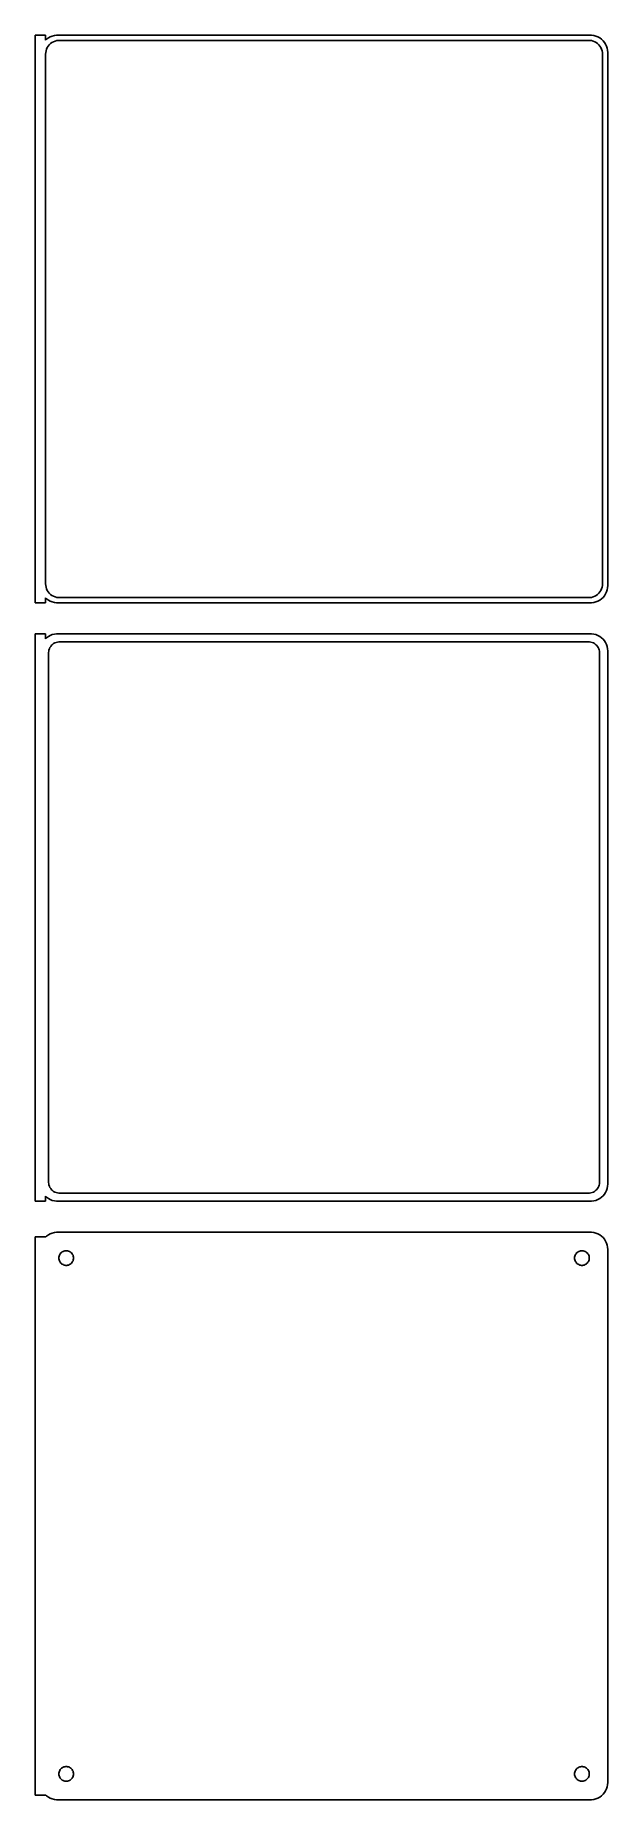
# Model space of a CAD drawing. Header units: metres. Extents: x -84 to 82, y 440 to 952.
import ezdxf

# ---------------------------------------------------------------- set-up
doc = ezdxf.new("R2010")
doc.units = ezdxf.units.M

msp = doc.modelspace()

# ---------------------------------------------------------------- linework, layer by layer
for p, q in [((-81, 952.49), (-84, 952.49)), ((-84, 952.49), (-84, 787.51)), ((-81, 951.059), (-81, 952.49)), ((-80.6871, 951.353), (-81, 951.059)), ((-80.1791, 951.722), (-80.6871, 951.353)), ((-80.5052, 948.927), (-80.2361, 949.351)), ((-80.2361, 949.351), (-79.9159, 949.738)), ((-79.6289, 952.024), (-80.1791, 951.722)), ((-79.9159, 949.738), (-79.5497, 950.082)), ((-79.0451, 952.255), (-79.6289, 952.024)), ((-79.5497, 950.082), (-79.1433, 950.377)), ((-79.1433, 950.377), (-78.7031, 950.619)), ((-78.4369, 952.411), (-79.0451, 952.255)), ((-78.7031, 950.619), (-78.2361, 950.804)), ((-77.8139, 952.49), (-78.4369, 952.411)), ((-78.2361, 950.804), (-77.7495, 950.929)), ((77.8139, 952.49), (-77.8139, 952.49)), ((-77.7495, 950.929), (-77.2512, 950.992)), ((-77.2512, 950.992), (77.2512, 950.992)), ((77.2512, 950.992), (77.7495, 950.929)), ((77.7495, 950.929), (78.2361, 950.804)), ((78.4369, 952.411), (77.8139, 952.49)), ((78.2361, 950.804), (78.7031, 950.619)), ((79.0451, 952.255), (78.4369, 952.411)), ((78.7031, 950.619), (79.1433, 950.377)), ((79.6289, 952.024), (79.0451, 952.255)), ((79.1433, 950.377), (79.5497, 950.082)), ((79.5497, 950.082), (79.9159, 949.738)), ((80.1791, 951.722), (79.6289, 952.024)), ((79.9159, 949.738), (80.2361, 949.351)), ((80.6871, 951.353), (80.1791, 951.722)), ((80.2361, 949.351), (80.5052, 948.927)), ((81.1448, 950.923), (80.6871, 951.353)), ((81.5451, 950.439), (81.1448, 950.923)), ((81.8815, 949.909), (81.5451, 950.439)), ((82.1489, 949.341), (81.8815, 949.909)), ((82.3429, 948.743), (82.1489, 949.341)), ((-81, 947), (-80.9685, 947.501)), ((-81, 793), (-81, 947)), ((-80.9685, 947.501), (-80.8743, 947.995)), ((-80.8743, 947.995), (-80.7191, 948.472)), ((-80.7191, 948.472), (-80.5052, 948.927)), ((80.5052, 948.927), (80.7191, 948.472)), ((80.7191, 948.472), (80.8743, 947.995)), ((80.8743, 947.995), (80.9685, 947.501)), ((80.9685, 947.501), (81, 947)), ((81, 947), (81, 793)), ((82.4606, 948.127), (82.3429, 948.743)), ((82.5, 947.5), (82.4606, 948.127)), ((82.5, 792.5), (82.5, 947.5)), ((-80.9685, 792.499), (-81, 793)), ((-80.8743, 792.005), (-80.9685, 792.499)), ((-80.7191, 791.528), (-80.8743, 792.005)), ((-80.5052, 791.073), (-80.7191, 791.528)), ((-80.2361, 790.649), (-80.5052, 791.073)), ((-79.9159, 790.262), (-80.2361, 790.649)), ((-79.5497, 789.918), (-79.9159, 790.262)), ((79.9159, 790.262), (79.5497, 789.918)), ((80.2361, 790.649), (79.9159, 790.262)), ((80.5052, 791.073), (80.2361, 790.649)), ((80.7191, 791.528), (80.5052, 791.073)), ((80.8743, 792.005), (80.7191, 791.528)), ((80.9685, 792.499), (80.8743, 792.005)), ((81, 793), (80.9685, 792.499)), ((81.5451, 789.561), (81.8815, 790.091)), ((81.8815, 790.091), (82.1489, 790.659)), ((82.1489, 790.659), (82.3429, 791.257)), ((82.3429, 791.257), (82.4606, 791.873)), ((82.4606, 791.873), (82.5, 792.5)), ((-84, 787.51), (-81, 787.51)), ((-81, 788.941), (-80.6871, 788.647)), ((-81, 787.51), (-81, 788.941)), ((-80.6871, 788.647), (-80.1791, 788.278)), ((-80.1791, 788.278), (-79.6289, 787.976)), ((-79.6289, 787.976), (-79.0451, 787.745)), ((-79.1433, 789.623), (-79.5497, 789.918)), ((-78.7031, 789.381), (-79.1433, 789.623)), ((-79.0451, 787.745), (-78.4369, 787.589)), ((-78.2361, 789.196), (-78.7031, 789.381)), ((-78.4369, 787.589), (-77.8139, 787.51)), ((-77.7495, 789.071), (-78.2361, 789.196)), ((-77.8139, 787.51), (77.8139, 787.51)), ((-77.2512, 789.008), (-77.7495, 789.071)), ((77.2512, 789.008), (-77.2512, 789.008)), ((77.7495, 789.071), (77.2512, 789.008)), ((78.2361, 789.196), (77.7495, 789.071)), ((77.8139, 787.51), (78.4369, 787.589)), ((78.7031, 789.381), (78.2361, 789.196)), ((78.4369, 787.589), (79.0451, 787.745)), ((79.1433, 789.623), (78.7031, 789.381)), ((79.0451, 787.745), (79.6289, 787.976)), ((79.5497, 789.918), (79.1433, 789.623)), ((79.6289, 787.976), (80.1791, 788.278)), ((80.1791, 788.278), (80.6871, 788.647)), ((80.6871, 788.647), (81.1448, 789.077)), ((81.1448, 789.077), (81.5451, 789.561)), ((-81, 778.479), (-84, 778.479)), ((-84, 778.479), (-84, 613.521)), ((-81, 777.059), (-81, 778.479)), ((-80.6871, 777.353), (-81, 777.059)), ((-80.1791, 777.722), (-80.6871, 777.353)), ((-79.6289, 778.024), (-80.1791, 777.722)), ((-79.7279, 774.5), (-79.5184, 774.83)), ((-79.0451, 778.255), (-79.6289, 778.024)), ((-79.5184, 774.83), (-79.2692, 775.131)), ((-79.2692, 775.131), (-78.9843, 775.399)), ((-78.4369, 778.411), (-79.0451, 778.255)), ((-78.9843, 775.399), (-78.668, 775.628)), ((-78.668, 775.628), (-78.3254, 775.817)), ((-77.8139, 778.49), (-78.4369, 778.411)), ((-78.3254, 775.817), (-77.9619, 775.961)), ((-77.9619, 775.961), (-77.5833, 776.058)), ((77.8139, 778.49), (-77.8139, 778.49)), ((-77.5833, 776.058), (-77.1955, 776.107)), ((-77.1955, 776.107), (77.1955, 776.107)), ((77.1955, 776.107), (77.5833, 776.058)), ((77.5833, 776.058), (77.9619, 775.961)), ((78.4369, 778.411), (77.8139, 778.49)), ((77.9619, 775.961), (78.3254, 775.817)), ((78.3254, 775.817), (78.668, 775.628)), ((79.0451, 778.255), (78.4369, 778.411)), ((78.668, 775.628), (78.9843, 775.399)), ((78.9843, 775.399), (79.2692, 775.131)), ((79.6289, 778.024), (79.0451, 778.255)), ((79.2692, 775.131), (79.5184, 774.83)), ((79.5184, 774.83), (79.7279, 774.5)), ((80.1791, 777.722), (79.6289, 778.024)), ((80.6871, 777.353), (80.1791, 777.722)), ((81.1448, 776.923), (80.6871, 777.353)), ((81.5451, 776.439), (81.1448, 776.923)), ((81.8815, 775.909), (81.5451, 776.439)), ((82.1489, 775.341), (81.8815, 775.909)), ((82.3429, 774.743), (82.1489, 775.341)), ((82.4606, 774.127), (82.3429, 774.743)), ((-80.1129, 773), (-80.0884, 773.39)), ((-80.1129, 619), (-80.1129, 773)), ((-80.0884, 773.39), (-80.0151, 773.774)), ((-80.0151, 773.774), (-79.8943, 774.146)), ((-79.8943, 774.146), (-79.7279, 774.5)), ((79.7279, 774.5), (79.8943, 774.146)), ((79.8943, 774.146), (80.0151, 773.774)), ((80.0151, 773.774), (80.0884, 773.39)), ((80.0884, 773.39), (80.1129, 773)), ((80.1129, 773), (80.1129, 619)), ((82.5, 773.5), (82.4606, 774.127)), ((82.5, 618.5), (82.5, 773.5)), ((-80.0884, 618.61), (-80.1129, 619)), ((-80.0151, 618.226), (-80.0884, 618.61)), ((-79.8943, 617.854), (-80.0151, 618.226)), ((-79.7279, 617.5), (-79.8943, 617.854)), ((-79.5184, 617.17), (-79.7279, 617.5)), ((-79.2692, 616.869), (-79.5184, 617.17)), ((-78.9843, 616.601), (-79.2692, 616.869)), ((-78.668, 616.372), (-78.9843, 616.601)), ((-78.3254, 616.183), (-78.668, 616.372)), ((-77.9619, 616.039), (-78.3254, 616.183)), ((-77.5833, 615.942), (-77.9619, 616.039)), ((-77.1955, 615.893), (-77.5833, 615.942)), ((77.1955, 615.893), (-77.1955, 615.893)), ((77.5833, 615.942), (77.1955, 615.893)), ((77.9619, 616.039), (77.5833, 615.942)), ((78.3254, 616.183), (77.9619, 616.039)), ((78.668, 616.372), (78.3254, 616.183)), ((78.9843, 616.601), (78.668, 616.372)), ((79.2692, 616.869), (78.9843, 616.601)), ((79.5184, 617.17), (79.2692, 616.869)), ((79.7279, 617.5), (79.5184, 617.17)), ((79.8943, 617.854), (79.7279, 617.5)), ((80.0151, 618.226), (79.8943, 617.854)), ((80.0884, 618.61), (80.0151, 618.226)), ((80.1129, 619), (80.0884, 618.61)), ((81.5451, 615.561), (81.8815, 616.091)), ((81.8815, 616.091), (82.1489, 616.659)), ((82.1489, 616.659), (82.3429, 617.257)), ((82.3429, 617.257), (82.4606, 617.873)), ((82.4606, 617.873), (82.5, 618.5)), ((-84, 613.521), (-81, 613.521)), ((-81, 613.521), (-81, 614.941)), ((-81, 614.941), (-80.6871, 614.647)), ((-80.6871, 614.647), (-80.1791, 614.278)), ((-80.1791, 614.278), (-79.6289, 613.976)), ((-79.6289, 613.976), (-79.0451, 613.745)), ((-79.0451, 613.745), (-78.4369, 613.589)), ((-78.4369, 613.589), (-77.8139, 613.51)), ((-77.8139, 613.51), (77.8139, 613.51)), ((77.8139, 613.51), (78.4369, 613.589)), ((78.4369, 613.589), (79.0451, 613.745)), ((79.0451, 613.745), (79.6289, 613.976)), ((79.6289, 613.976), (80.1791, 614.278)), ((80.1791, 614.278), (80.6871, 614.647)), ((80.6871, 614.647), (81.1448, 615.077)), ((81.1448, 615.077), (81.5451, 615.561)), ((-81, 603.153), (-84, 603.153)), ((-84, 603.153), (-84, 440.847)), ((-80.6871, 603.353), (-81, 603.059)), ((-81, 603.059), (-81, 603.153)), ((-80.1791, 603.722), (-80.6871, 603.353)), ((-79.6289, 604.024), (-80.1791, 603.722)), ((-79.0451, 604.255), (-79.6289, 604.024)), ((-78.4369, 604.411), (-79.0451, 604.255)), ((-77.8139, 604.49), (-78.4369, 604.411)), ((77.8139, 604.49), (-77.8139, 604.49)), ((78.4369, 604.411), (77.8139, 604.49)), ((79.0451, 604.255), (78.4369, 604.411)), ((79.6289, 604.024), (79.0451, 604.255)), ((80.1791, 603.722), (79.6289, 604.024)), ((80.6871, 603.353), (80.1791, 603.722)), ((81.1448, 602.923), (80.6871, 603.353)), ((81.5451, 602.439), (81.1448, 602.923)), ((81.8815, 601.909), (81.5451, 602.439)), ((82.1489, 601.341), (81.8815, 601.909)), ((82.3429, 600.743), (82.1489, 601.341)), ((82.4606, 600.127), (82.3429, 600.743)), ((-77.1353, 597), (-77.1185, 597.268)), ((-77.1185, 596.732), (-77.1353, 597)), ((-77.1185, 597.268), (-77.0682, 597.531)), ((-77.0682, 596.469), (-77.1185, 596.732)), ((-77.0682, 597.531), (-76.9853, 597.786)), ((-76.9853, 596.214), (-77.0682, 596.469)), ((-76.9853, 597.786), (-76.8712, 598.029)), ((-76.8712, 595.971), (-76.9853, 596.214)), ((-76.8712, 598.029), (-76.7275, 598.255)), ((-76.7275, 595.745), (-76.8712, 595.971)), ((-76.7275, 598.255), (-76.5566, 598.462)), ((-76.5566, 595.538), (-76.7275, 595.745)), ((-76.5566, 598.462), (-76.3611, 598.645)), ((-76.3611, 595.355), (-76.5566, 595.538)), ((-76.3611, 598.645), (-76.1441, 598.803)), ((-76.1441, 595.197), (-76.3611, 595.355)), ((-76.1441, 598.803), (-75.9092, 598.932)), ((-75.9092, 595.068), (-76.1441, 595.197)), ((-75.9092, 598.932), (-75.6598, 599.031)), ((-75.6598, 594.969), (-75.9092, 595.068)), ((-75.6598, 599.031), (-75.4001, 599.097)), ((-75.4001, 599.097), (-75.1341, 599.131)), ((-75.1341, 599.131), (-74.8659, 599.131)), ((-74.8659, 599.131), (-74.5999, 599.097)), ((-74.5999, 599.097), (-74.3401, 599.031)), ((-74.3401, 599.031), (-74.0908, 598.932)), ((-74.0908, 595.068), (-74.3401, 594.969)), ((-74.0908, 598.932), (-73.8559, 598.803)), ((-73.8559, 595.197), (-74.0908, 595.068)), ((-73.8559, 598.803), (-73.6389, 598.645)), ((-73.6389, 595.355), (-73.8559, 595.197)), ((-73.6389, 598.645), (-73.4434, 598.462)), ((-73.4434, 595.538), (-73.6389, 595.355)), ((-73.4434, 598.462), (-73.2725, 598.255)), ((-73.2725, 595.745), (-73.4434, 595.538)), ((-73.2725, 598.255), (-73.1288, 598.029)), ((-73.1288, 595.971), (-73.2725, 595.745)), ((-73.1288, 598.029), (-73.0146, 597.786)), ((-73.0146, 596.214), (-73.1288, 595.971)), ((-73.0146, 597.786), (-72.9318, 597.531)), ((-72.9318, 596.469), (-73.0146, 596.214)), ((-72.9318, 597.531), (-72.8815, 597.268)), ((-72.8815, 596.732), (-72.9318, 596.469)), ((-72.8815, 597.268), (-72.8647, 597)), ((-72.8647, 597), (-72.8815, 596.732)), ((72.8647, 597), (72.8815, 597.268)), ((72.8815, 596.732), (72.8647, 597)), ((72.8815, 597.268), (72.9318, 597.531)), ((72.9318, 596.469), (72.8815, 596.732)), ((72.9318, 597.531), (73.0146, 597.786)), ((73.0146, 596.214), (72.9318, 596.469)), ((73.0146, 597.786), (73.1288, 598.029)), ((73.1288, 595.971), (73.0146, 596.214)), ((73.1288, 598.029), (73.2725, 598.255)), ((73.2725, 595.745), (73.1288, 595.971)), ((73.2725, 598.255), (73.4434, 598.462)), ((73.4434, 595.538), (73.2725, 595.745)), ((73.4434, 598.462), (73.6389, 598.645)), ((73.6389, 595.355), (73.4434, 595.538)), ((73.6389, 598.645), (73.8559, 598.803)), ((73.8559, 595.197), (73.6389, 595.355)), ((73.8559, 598.803), (74.0908, 598.932)), ((74.0908, 595.068), (73.8559, 595.197)), ((74.0908, 598.932), (74.3401, 599.031)), ((74.3401, 594.969), (74.0908, 595.068)), ((74.3401, 599.031), (74.5999, 599.097)), ((74.5999, 599.097), (74.8659, 599.131)), ((74.8659, 599.131), (75.1341, 599.131)), ((75.1341, 599.131), (75.4001, 599.097)), ((75.4001, 599.097), (75.6598, 599.031)), ((75.6598, 599.031), (75.9092, 598.932)), ((75.9092, 595.068), (75.6598, 594.969)), ((75.9092, 598.932), (76.1441, 598.803)), ((76.1441, 595.197), (75.9092, 595.068)), ((76.1441, 598.803), (76.3611, 598.645)), ((76.3611, 595.355), (76.1441, 595.197)), ((76.3611, 598.645), (76.5566, 598.462)), ((76.5566, 595.538), (76.3611, 595.355)), ((76.5566, 598.462), (76.7275, 598.255)), ((76.7275, 595.745), (76.5566, 595.538)), ((76.7275, 598.255), (76.8712, 598.029)), ((76.8712, 595.971), (76.7275, 595.745)), ((76.8712, 598.029), (76.9853, 597.786)), ((76.9853, 596.214), (76.8712, 595.971)), ((76.9853, 597.786), (77.0682, 597.531)), ((77.0682, 596.469), (76.9853, 596.214)), ((77.0682, 597.531), (77.1185, 597.268)), ((77.1185, 596.732), (77.0682, 596.469)), ((77.1185, 597.268), (77.1353, 597)), ((77.1353, 597), (77.1185, 596.732)), ((82.5, 599.5), (82.4606, 600.127)), ((82.5, 444.5), (82.5, 599.5)), ((-75.4001, 594.903), (-75.6598, 594.969)), ((-75.1341, 594.869), (-75.4001, 594.903)), ((-74.8659, 594.869), (-75.1341, 594.869)), ((-74.5999, 594.903), (-74.8659, 594.869)), ((-74.3401, 594.969), (-74.5999, 594.903)), ((74.5999, 594.903), (74.3401, 594.969)), ((74.8659, 594.869), (74.5999, 594.903)), ((75.1341, 594.869), (74.8659, 594.869)), ((75.4001, 594.903), (75.1341, 594.869)), ((75.6598, 594.969), (75.4001, 594.903)), ((-77.1353, 447), (-77.1185, 447.268)), ((-77.1185, 446.732), (-77.1353, 447)), ((-77.1185, 447.268), (-77.0682, 447.531)), ((-77.0682, 446.469), (-77.1185, 446.732)), ((-77.0682, 447.531), (-76.9853, 447.786)), ((-76.9853, 446.214), (-77.0682, 446.469)), ((-76.9853, 447.786), (-76.8712, 448.029)), ((-76.8712, 448.029), (-76.7275, 448.255)), ((-76.7275, 448.255), (-76.5566, 448.462)), ((-76.5566, 448.462), (-76.3611, 448.645)), ((-76.3611, 448.645), (-76.1441, 448.803)), ((-76.1441, 448.803), (-75.9092, 448.932)), ((-75.9092, 448.932), (-75.6598, 449.031)), ((-75.6598, 449.031), (-75.4001, 449.097)), ((-75.4001, 449.097), (-75.1341, 449.131)), ((-75.1341, 449.131), (-74.8659, 449.131)), ((-74.8659, 449.131), (-74.5999, 449.097)), ((-74.5999, 449.097), (-74.3401, 449.031)), ((-74.3401, 449.031), (-74.0908, 448.932)), ((-74.0908, 448.932), (-73.8559, 448.803)), ((-73.8559, 448.803), (-73.6389, 448.645)), ((-73.6389, 448.645), (-73.4434, 448.462)), ((-73.4434, 448.462), (-73.2725, 448.255)), ((-73.2725, 448.255), (-73.1288, 448.029)), ((-73.1288, 448.029), (-73.0146, 447.786)), ((-73.0146, 447.786), (-72.9318, 447.531)), ((-72.9318, 446.469), (-73.0146, 446.214)), ((-72.9318, 447.531), (-72.8815, 447.268)), ((-72.8815, 446.732), (-72.9318, 446.469)), ((-72.8815, 447.268), (-72.8647, 447)), ((-72.8647, 447), (-72.8815, 446.732)), ((72.8647, 447), (72.8815, 447.268)), ((72.8815, 446.732), (72.8647, 447)), ((72.8815, 447.268), (72.9318, 447.531)), ((72.9318, 446.469), (72.8815, 446.732)), ((72.9318, 447.531), (73.0146, 447.786)), ((73.0146, 446.214), (72.9318, 446.469)), ((73.0146, 447.786), (73.1288, 448.029)), ((73.1288, 448.029), (73.2725, 448.255)), ((73.2725, 448.255), (73.4434, 448.462)), ((73.4434, 448.462), (73.6389, 448.645)), ((73.6389, 448.645), (73.8559, 448.803)), ((73.8559, 448.803), (74.0908, 448.932)), ((74.0908, 448.932), (74.3401, 449.031)), ((74.3401, 449.031), (74.5999, 449.097)), ((74.5999, 449.097), (74.8659, 449.131)), ((74.8659, 449.131), (75.1341, 449.131)), ((75.1341, 449.131), (75.4001, 449.097)), ((75.4001, 449.097), (75.6598, 449.031)), ((75.6598, 449.031), (75.9092, 448.932)), ((75.9092, 448.932), (76.1441, 448.803)), ((76.1441, 448.803), (76.3611, 448.645)), ((76.3611, 448.645), (76.5566, 448.462)), ((76.5566, 448.462), (76.7275, 448.255)), ((76.7275, 448.255), (76.8712, 448.029)), ((76.8712, 448.029), (76.9853, 447.786)), ((76.9853, 447.786), (77.0682, 447.531)), ((77.0682, 446.469), (76.9853, 446.214)), ((77.0682, 447.531), (77.1185, 447.268)), ((77.1185, 446.732), (77.0682, 446.469)), ((77.1185, 447.268), (77.1353, 447)), ((77.1353, 447), (77.1185, 446.732)), ((-76.8712, 445.971), (-76.9853, 446.214)), ((-76.7275, 445.745), (-76.8712, 445.971)), ((-76.5566, 445.538), (-76.7275, 445.745)), ((-76.3611, 445.355), (-76.5566, 445.538)), ((-76.1441, 445.197), (-76.3611, 445.355)), ((-75.9092, 445.068), (-76.1441, 445.197)), ((-75.6598, 444.969), (-75.9092, 445.068)), ((-75.4001, 444.903), (-75.6598, 444.969)), ((-75.1341, 444.869), (-75.4001, 444.903)), ((-74.8659, 444.869), (-75.1341, 444.869)), ((-74.5999, 444.903), (-74.8659, 444.869)), ((-74.3401, 444.969), (-74.5999, 444.903)), ((-74.0908, 445.068), (-74.3401, 444.969)), ((-73.8559, 445.197), (-74.0908, 445.068)), ((-73.6389, 445.355), (-73.8559, 445.197)), ((-73.4434, 445.538), (-73.6389, 445.355)), ((-73.2725, 445.745), (-73.4434, 445.538)), ((-73.1288, 445.971), (-73.2725, 445.745)), ((-73.0146, 446.214), (-73.1288, 445.971)), ((73.1288, 445.971), (73.0146, 446.214)), ((73.2725, 445.745), (73.1288, 445.971)), ((73.4434, 445.538), (73.2725, 445.745)), ((73.6389, 445.355), (73.4434, 445.538)), ((73.8559, 445.197), (73.6389, 445.355)), ((74.0908, 445.068), (73.8559, 445.197)), ((74.3401, 444.969), (74.0908, 445.068)), ((74.5999, 444.903), (74.3401, 444.969)), ((74.8659, 444.869), (74.5999, 444.903)), ((75.1341, 444.869), (74.8659, 444.869)), ((75.4001, 444.903), (75.1341, 444.869)), ((75.6598, 444.969), (75.4001, 444.903)), ((75.9092, 445.068), (75.6598, 444.969)), ((76.1441, 445.197), (75.9092, 445.068)), ((76.3611, 445.355), (76.1441, 445.197)), ((76.5566, 445.538), (76.3611, 445.355)), ((76.7275, 445.745), (76.5566, 445.538)), ((76.8712, 445.971), (76.7275, 445.745)), ((76.9853, 446.214), (76.8712, 445.971)), ((81.1448, 441.077), (81.5451, 441.561)), ((81.5451, 441.561), (81.8815, 442.091)), ((81.8815, 442.091), (82.1489, 442.659)), ((82.1489, 442.659), (82.3429, 443.257)), ((82.3429, 443.257), (82.4606, 443.873)), ((82.4606, 443.873), (82.5, 444.5)), ((-84, 440.847), (-81, 440.847)), ((-81, 440.847), (-81, 440.941)), ((-81, 440.941), (-80.6871, 440.647)), ((-80.6871, 440.647), (-80.1791, 440.278)), ((-80.1791, 440.278), (-79.6289, 439.976)), ((-79.6289, 439.976), (-79.0451, 439.745)), ((-79.0451, 439.745), (-78.4369, 439.589)), ((-78.4369, 439.589), (-77.8139, 439.51)), ((-77.8139, 439.51), (77.8139, 439.51)), ((77.8139, 439.51), (78.4369, 439.589)), ((78.4369, 439.589), (79.0451, 439.745)), ((79.0451, 439.745), (79.6289, 439.976)), ((79.6289, 439.976), (80.1791, 440.278)), ((80.1791, 440.278), (80.6871, 440.647)), ((80.6871, 440.647), (81.1448, 441.077))]:
    msp.add_line(p, q)

doc.saveas('drawing.dxf')
